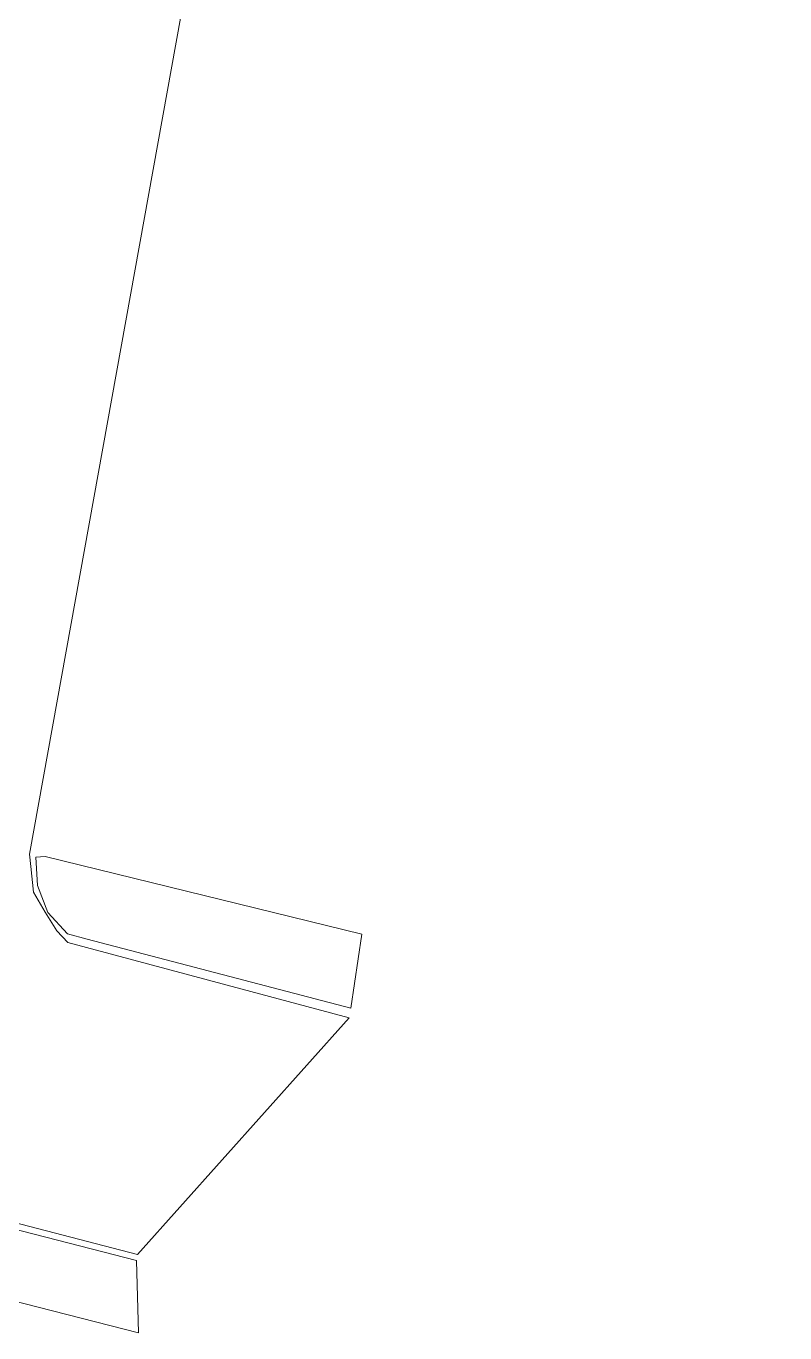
# Model space of a CAD drawing. Header units: metres. Extents: x 7511340 to 7511486, y 4692164 to 4692372.
# Drawn here: x 7511427.65 to 7511444.53, y 4692163.92 to 4692193 of the extents above; entities that cross this region are included whole.
import ezdxf

# ---------------------------------------------------------------- set-up
doc = ezdxf.new("R2010")
doc.units = ezdxf.units.M
doc.layers.add('Asfallt', color=97, linetype='Continuous', lineweight=0)
doc.layers.add('trotuar', color=155, linetype='Continuous', lineweight=0)

msp = doc.modelspace()

# ---------------------------------------------------------------- linework, layer by layer
at = {"layer": 'Asfallt'}
msp.add_polyline3d([(7511444.526, 4692263.985, 619.503), (7511437.205, 4692227.102, 619.547), (7511427.724, 4692174.571, 619.569), (7511427.753, 4692174.295, 619.559), (7511427.81, 4692173.727, 619.65), (7511428.072, 4692173.277, 619.63), (7511428.331, 4692172.868, 619.65), (7511428.578, 4692172.604, 619.645), (7511434.832, 4692170.926, 619.562), (7511430.122, 4692165.66, 619.74), (7511412.953, 4692170.13, 619.827), (7511400.896, 4692173.11, 619.883), (7511400.527, 4692173.202, 619.907), (7511400.117, 4692173.198, 619.93), (7511399.753, 4692173.125, 619.942), (7511399.307, 4692172.882, 619.905), (7511399.008, 4692172.56, 619.847), (7511398.71, 4692172.205, 619.827), (7511398.55, 4692171.922, 619.787), (7511394.544, 4692173.933, 619.869)], dxfattribs=at)
at = {"layer": 'trotuar'}
for points in [[(7511434.867, 4692171.146, 619.59), (7511429.006, 4692172.679, 619.658), (7511428.57, 4692172.799, 619.64), (7511428.128, 4692173.273, 619.618), (7511427.903, 4692173.876, 619.657), (7511427.866, 4692174.507, 619.774), (7511428.07, 4692174.519, 619.772), (7511435.115, 4692172.79, 619.726)], [(7511430.144, 4692163.919, 619.691), (7511398.891, 4692171.915, 619.975), (7511398.757, 4692171.956, 619.96), (7511399.387, 4692172.867, 619.978), (7511399.739, 4692173.04, 619.964), (7511400.129, 4692173.135, 619.952), (7511400.422, 4692173.085, 619.944), (7511400.851, 4692173.059, 619.909), (7511430.104, 4692165.532, 619.691)]]:
    msp.add_polyline3d(points, close=True, dxfattribs=at)

doc.saveas('drawing.dxf')
